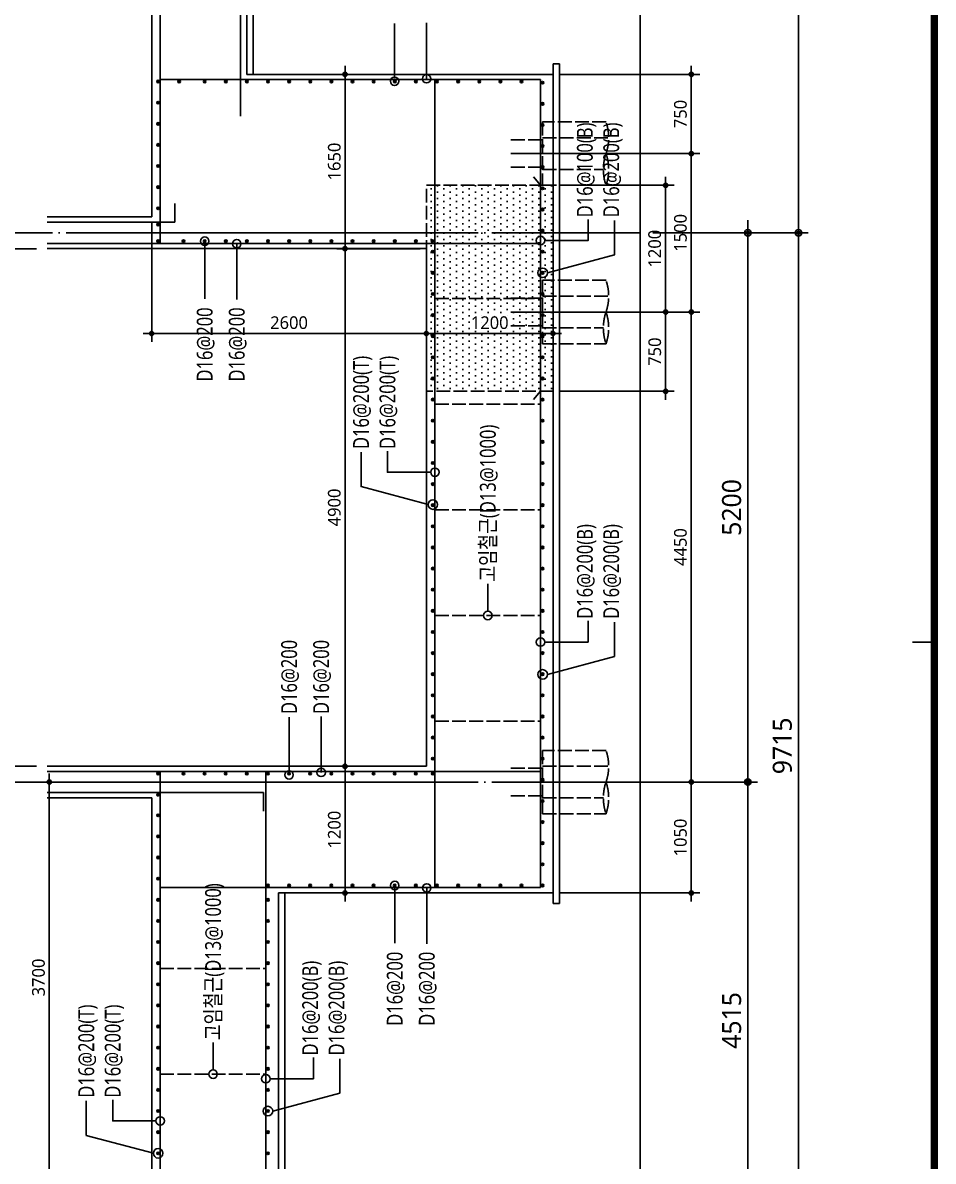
# Model space of a CAD drawing. Header units: millimetres. Extents: x 262481 to 2519995, y -394348 to 364571.
# Drawn here: x 524539 to 533159, y -67477 to -56698 of the extents above; entities that cross this region are included whole.
import ezdxf
from ezdxf.enums import TextEntityAlignment as Align
from ezdxf.xclip import XClip

# ---------------------------------------------------------------- set-up
doc = ezdxf.new("R2010")
doc.units = ezdxf.units.MM
doc.header["$LTSCALE"] = 65
doc.header["$XCLIPFRAME"] = 0
for name, pattern in [('CEN', [62, 60, -1, 0, -1]), ('HID', [2.5, 2, -0.5]), ('XS-기초$0$CEN', [62, 60, -1, 0, -1])]:
    doc.linetypes.add(name, pattern=pattern)
doc.layers.get('Defpoints').update_dxf_attribs({"color": 145})
for name, color, linetype in [('BAR', 2, 'Continuous'), ('BAR1', 3, 'Continuous'), ('BARR', 1, 'Continuous'), ('CEN', 1, 'CEN'), ('DIM', 7, 'Continuous'), ('DOT', 3, 'Continuous'), ('FORM_고양장항A-1BL-S-성능$0$FORM', 7, 'Continuous'), ('LEADER', 7, 'Continuous'), ('PI', 4, 'HID'), ('T', 1, 'Continuous'), ('W1', 11, 'Continuous'), ('XS-기초$0$252', 252, 'Continuous'), ('XS-기초$0$CEN', 1, 'XS-기초$0$CEN'), ('XS-기초$0$WALL', 11, 'Continuous'), ('고임철근', 4, 'HID'), ('버림', 8, 'Continuous'), ('보강구간', 6, 'HID')]:
    doc.layers.add(name, color=color, linetype=linetype)
doc.layers.add('DEFPOINT', color=144, linetype='Continuous', plot=False)
doc.layers.add('FORM_고양장항A-1BL-S-성능$0$DEFPOINT', color=144, linetype='Continuous', plot=False)
doc.layers.add('TEXT', color=3, linetype='Continuous', lineweight=9)
doc.styles.add('맑은고딕', font='malgun.ttf')
doc.dimstyles.new('DIM_40', dxfattribs={"dimscale": 40, "dimtxt": 3, "dimasz": 1, "dimexe": 2, "dimexo": 1.5, "dimgap": 1, "dimtad": 1, "dimdec": 0, "dimzin": 0, "dimdsep": 46, "dimtxsty": '맑은고딕', "dimblk1": 'DIMDOT', "dimblk2": 'DIMDOT', "dimsah": 1, "dimcen": 0.09, "dimdle": 2, "dimclrd": 7, "dimclre": 7, "dimclrt": 6, "dimadec": 0, "dimazin": 0, "dimtfac": 1, "dimtdec": 0, "dimtix": 1, "dimtmove": 2, "dimatfit": 3, "dimldrblk": 'DIMDOT', "dimfxl": 0, "dimtolj": 1, "dimtzin": 0, "dimarcsym": 0})
doc.dimstyles.new('DIM_60', dxfattribs={"dimscale": 60, "dimtxt": 3, "dimasz": 1, "dimexe": 1.5, "dimexo": 2, "dimgap": 1, "dimtad": 1, "dimdec": 0, "dimzin": 0, "dimdsep": 46, "dimtxsty": '맑은고딕', "dimblk1": 'DIMDOT', "dimblk2": 'DIMDOT', "dimsah": 1, "dimcen": 0.09, "dimdle": 2, "dimclrd": 7, "dimclre": 7, "dimclrt": 3, "dimadec": 0, "dimazin": 0, "dimtfac": 1, "dimtdec": 0, "dimtix": 1, "dimtmove": 2, "dimatfit": 3, "dimldrblk": 'DIMDOT', "dimfxl": 0, "dimtolj": 1, "dimtzin": 0, "dimarcsym": 0})

# ---------------------------------------------------------------- blocks, each defined once
blk = doc.blocks.new('XS-기초$0$A$C762E058C')
at = {"layer": 'XS-기초$0$252'}
h = blk.add_hatch(color=256, dxfattribs=at)
h.dxf.hatch_style = 1
h.paths.add_polyline_path([(93400, -71500), (92600, -71500), (92600, -72000), (93400, -72000)])
h.paths.add_polyline_path([(85300, -71500), (84500, -71500), (84500, -72000), (85300, -72000)])
h.paths.add_polyline_path([(93400, -63400), (92600, -63400), (92600, -63900), (93400, -63900)])
h.paths.add_polyline_path([(85300, -63400), (84500, -63400), (84500, -63900), (85300, -63900)])
h.paths.add_polyline_path([(93400, -55300), (92600, -55300), (92600, -55800), (93400, -55800)])
h.paths.add_polyline_path([(85300, -55300), (84500, -55300), (84500, -55800), (85300, -55800)])
h.paths.add_polyline_path([(93400, -47200), (92600, -47200), (92600, -47700), (93400, -47700)])
h.paths.add_polyline_path([(85300, -47200), (84500, -47200), (84500, -47700), (85300, -47700)])
h.paths.add_polyline_path([(93400, -39100), (92600, -39100), (92600, -39600), (93400, -39600)])
h.paths.add_polyline_path([(85300, -39100), (84500, -39100), (84500, -39600), (85300, -39600)])
h.paths.add_polyline_path([(73650, -71500), (72850, -71500), (72850, -72000), (73650, -72000)])
h.paths.add_polyline_path([(77850, -71500), (77050, -71500), (77050, -72000), (77850, -72000)])
h.paths.add_polyline_path([(68450, -71500), (67650, -71500), (67650, -72000), (68450, -72000)])
h.paths.add_polyline_path([(73650, -63400), (72850, -63400), (72850, -63900), (73650, -63900)])
h.paths.add_polyline_path([(77850, -63400), (77050, -63400), (77050, -63900), (77850, -63900)])
h.paths.add_polyline_path([(68450, -63400), (67650, -63400), (67650, -63900), (68450, -63900)])
h.paths.add_polyline_path([(73650, -55300), (72850, -55300), (72850, -55800), (73650, -55800)])
h.paths.add_polyline_path([(77850, -55300), (77050, -55300), (77050, -55800), (77850, -55800)])
h.paths.add_polyline_path([(68450, -55300), (67650, -55300), (67650, -55800), (68450, -55800)])
h.paths.add_polyline_path([(73650, -47200), (72850, -47200), (72850, -47700), (73650, -47700)])
h.paths.add_polyline_path([(77850, -47200), (77050, -47200), (77050, -47700), (77850, -47700)])
h.paths.add_polyline_path([(68450, -47200), (67650, -47200), (67650, -47700), (68450, -47700)])
h.paths.add_polyline_path([(73650, -39100), (72850, -39100), (72850, -39600), (73650, -39600)])
h.paths.add_polyline_path([(77850, -39100), (77050, -39100), (77050, -39600), (77850, -39600)])
h.paths.add_polyline_path([(68450, -39100), (67650, -39100), (67650, -39600), (68450, -39600)])
h.paths.add_polyline_path([(73650, -22900), (72850, -22900), (72850, -23400), (73650, -23400)])
h.paths.add_polyline_path([(73650, -31000), (72850, -31000), (72850, -31500), (73650, -31500)])
h.paths.add_polyline_path([(101500, -63400), (100700, -63400), (100700, -63900), (101500, -63900)])
h.paths.add_polyline_path([(101500, -41540), (100700, -41540), (100700, -42040), (101500, -42040)])
h.paths.add_polyline_path([(101500, -35500), (100700, -35500), (100700, -36000), (101500, -36000)])
h.paths.add_polyline_path([(101500, -29350), (100700, -29350), (100700, -29850), (101500, -29850)])
h.paths.add_polyline_path([(101500, -22900), (100700, -22900), (100700, -23400), (101500, -23400)])
h.paths.add_polyline_path([(68450, -22900), (67650, -22900), (67650, -23400), (68450, -23400)])
h.paths.add_polyline_path([(77850, -22900), (77050, -22900), (77050, -23400), (77850, -23400)])
h.paths.add_polyline_path([(85300, -22900), (84500, -22900), (84500, -23400), (85300, -23400)])
h.paths.add_polyline_path([(93400, -31000), (92600, -31000), (92600, -31500), (93400, -31500)])
h.paths.add_polyline_path([(77850, -31000), (77050, -31000), (77050, -31500), (77850, -31500)])
h.paths.add_polyline_path([(85300, -31000), (84500, -31000), (84500, -31500), (85300, -31500)])
h.paths.add_polyline_path([(93400, -22900), (92600, -22900), (92600, -23400), (93400, -23400)])
h.paths.add_polyline_path([(68450, -31000), (67650, -31000), (67650, -31500), (68450, -31500)])
h.paths.add_polyline_path([(101500, -47580), (100700, -47580), (100700, -48080), (101500, -48080)])
h.paths.add_polyline_path([(101500, -55300), (100700, -55300), (100700, -55800), (101500, -55800)])
h.paths.add_polyline_path([(101700, -72000), (101700, -71200), (101200, -71200), (101200, -72000)])
h.paths.add_polyline_path([(125700, -72000), (125700, -71200), (125200, -71200), (125200, -72000)])
h.paths.add_polyline_path([(117700, -72000), (117700, -71200), (117200, -71200), (117200, -72000)])
h.paths.add_polyline_path([(109700, -72000), (109700, -71200), (109200, -71200), (109200, -72000)])
h.paths.add_polyline_path([(136755, -71500), (135955, -71500), (135955, -72000), (136755, -72000)])
h.paths.add_polyline_path([(144555, -71500), (143755, -71500), (143755, -72000), (144555, -72000)])
h.paths.add_polyline_path([(133700, -72000), (133700, -71200), (133200, -71200), (133200, -72000)])
h = blk.add_hatch(color=256, dxfattribs=at)
h.dxf.hatch_style = 1
h.paths.add_polyline_path([(124805, -55785), (124805, -55985), (123925, -55985), (123925, -56285), (125305, -56285), (125305, -57445), (126255, -57445), (126255, -63825), (124900, -63825), (124900, -64125), (125200, -64125), (125200, -64625), (125700, -64625), (125700, -64125), (126255, -64125), (126255, -65410), (126505, -65410), (126505, -64125), (127860, -64125), (127860, -63825), (126505, -63825), (126505, -57445), (127455, -57445), (127455, -56285), (128835, -56285), (128835, -55985), (127155, -55985), (127155, -57145), (126380, -57145), (125605, -57145), (125605, -55985), (125605, -55785)])
h.paths.add_polyline_path([(106100, -55300), (105300, -55300), (105300, -55800), (106100, -55800)])
h.paths.add_polyline_path([(105600, -63900), (105800, -63900), (105800, -65410), (106100, -65410), (106100, -64125), (107400, -64125), (107400, -63825), (106100, -63825), (106100, -60730), (109280, -60730), (109280, -60480), (106100, -60480), (106100, -56285), (106915, -56285), (106915, -55985), (105800, -55985), (105800, -63100), (105600, -63100)])
h.paths.add_polyline_path([(133680, -63250), (133480, -63250), (133480, -55950), (133680, -55950), (133680, -55150), (133480, -55150), (133480, -54495), (133180, -54495), (133180, -55985), (132365, -55985), (132365, -56285), (133180, -56285), (133180, -60480), (130000, -60480), (130000, -60730), (133180, -60730), (133180, -63825), (131880, -63825), (131880, -64125), (133180, -64125), (133180, -65410), (133480, -65410), (133480, -64050), (133680, -64050)])
h.paths.add_polyline_path([(117700, -64625), (117700, -63825), (117200, -63825), (117200, -64625)], flags=17)
h.paths.add_polyline_path([(109700, -63825), (109200, -63825), (108910, -63825), (108910, -64125), (109200, -64125), (109200, -64625), (109700, -64625)])
h.paths.add_polyline_path([(124075, -54635), (124375, -54635), (124375, -46185), (117850, -46185), (117850, -45985), (117050, -45985), (117050, -46185), (116075, -46185), (116075, -46485), (116525, -46485), (116525, -49385), (116825, -49385), (116825, -46485), (121375, -46485), (121375, -49085), (117935, -49085), (117935, -49385), (121850, -49385), (121850, -49085), (121675, -49085), (121675, -46485), (124075, -46485), (124075, -49085), (123420, -49085), (123420, -49385), (124075, -49385), (124075, -51585), (123475, -51585), (123475, -51885), (124075, -51885), (124075, -54185), (119175, -54185), (119175, -51885), (119875, -51885), (119875, -51585), (118875, -51585), (118875, -54185), (116525, -54185), (116525, -54485), (124075, -54485)])
h.paths.add_polyline_path([(120965, -51885), (122285, -51885), (122285, -51585), (120965, -51585)], flags=17)
h.paths.add_polyline_path([(114725, -53185), (113725, -53185), (113725, -53885), (110505, -53885), (110505, -53185), (109505, -53185), (109505, -53885), (108085, -53885), (108085, -53185), (107085, -53185), (107085, -53885), (105800, -53885), (105800, -54185), (114725, -54185)])
h.paths.add_polyline_path([(113025, -65410), (112775, -65410), (112775, -64125), (111420, -64125), (111420, -63825), (112775, -63825), (112775, -57445), (111825, -57445), (111825, -56285), (110445, -56285), (110445, -55985), (112125, -55985), (112125, -57145), (112900, -57145), (113675, -57145), (113675, -55985), (115355, -55985), (115355, -56285), (113975, -56285), (113975, -57445), (113025, -57445), (113025, -63825), (114380, -63825), (114380, -64125), (113025, -64125)])
h.paths.add_polyline_path([(119765, -65410), (119515, -65410), (119515, -64125), (118400, -64125), (118400, -63825), (119515, -63825), (119515, -60730), (116520, -60730), (116520, -60480), (119515, -60480), (119515, -56285), (118885, -56285), (118885, -55985), (119640, -55985), (120395, -55985), (120395, -56285), (119765, -56285), (119765, -60480), (122760, -60480), (122760, -60730), (119765, -60730), (119765, -63825), (120880, -63825), (120880, -64125), (119765, -64125)])
h.paths.add_polyline_path([(122390, -64125), (122390, -63825), (122790, -63825), (122790, -64125)])
h.paths.add_polyline_path([(122510, -63125), (122760, -63125), (122760, -61590), (122510, -61590)], flags=17)
h.paths.add_polyline_path([(122510, -56985), (122760, -56985), (122760, -57815), (122510, -57815)], flags=17)
h.paths.add_polyline_path([(121905, -56285), (122705, -56285), (122705, -55985), (121905, -55985)])
h.paths.add_polyline_path([(130370, -64125), (130370, -63825), (129970, -63825), (129970, -64125)])
h.paths.add_polyline_path([(130250, -63125), (130000, -63125), (130000, -61590), (130250, -61590)])
h.paths.add_polyline_path([(130250, -56985), (130000, -56985), (130000, -57815), (130250, -57815)])
h.paths.add_polyline_path([(130855, -56285), (130055, -56285), (130055, -55985), (130855, -55985)], flags=17)
h.paths.add_polyline_path([(116890, -64125), (116890, -63825), (116490, -63825), (116490, -64125)])
h.paths.add_polyline_path([(116770, -63125), (116520, -63125), (116520, -61590), (116770, -61590)])
h.paths.add_polyline_path([(116770, -56985), (116520, -56985), (116520, -57815), (116770, -57815)])
h.paths.add_polyline_path([(117375, -56285), (116575, -56285), (116575, -55985), (117375, -55985)])
h.paths.add_polyline_path([(109030, -63125), (109280, -63125), (109280, -61590), (109030, -61590)], flags=17)
h.paths.add_polyline_path([(109030, -56985), (109280, -56985), (109280, -57815), (109030, -57815)], flags=17)
h.paths.add_polyline_path([(108425, -56285), (109225, -56285), (109225, -55985), (108425, -55985)])
h.paths.add_polyline_path([(125850, -47200), (125050, -47200), (125050, -47700), (125850, -47700)])
h.paths.add_polyline_path([(114725, -50300), (113725, -50300), (113725, -51300), (114725, -51300)])
h.paths.add_polyline_path([(110505, -50300), (109505, -50300), (109505, -51300), (110505, -51300)])
h.paths.add_polyline_path([(108085, -50300), (107085, -50300), (107085, -51300), (108085, -51300)])
h.paths.add_polyline_path([(110505, -45410), (109505, -45410), (109505, -44410), (110505, -44410)])
h.paths.add_polyline_path([(108085, -45410), (107085, -45410), (107085, -44410), (108085, -44410)])
h.paths.add_polyline_path([(110505, -48330), (109505, -48330), (109505, -47330), (110505, -47330), (110505, -47705), (113005, -47705), (113005, -46805), (114425, -46805), (114425, -45775), (114725, -45775), (114725, -47105), (113305, -47105), (113305, -47830), (113305, -48555), (114725, -48555), (114725, -49850), (114425, -49850), (114425, -48855), (113005, -48855), (113005, -47955), (110505, -47955)])
h.paths.add_polyline_path([(108085, -48330), (107085, -48330), (107085, -47955), (105800, -47955), (105800, -47705), (107085, -47705), (107085, -47330), (108085, -47330)])
h.paths.add_polyline_path([(113725, -44360), (113725, -44610), (113095, -44610), (113095, -44360)])
h.paths.add_polyline_path([(114425, -43755), (114425, -44555), (114725, -44555), (114725, -43755)])
h.paths.add_polyline_path([(133850, -47200), (133050, -47200), (133050, -47700), (133850, -47700)])
h.paths.add_polyline_path([(125850, -39100), (125050, -39100), (125050, -39600), (125850, -39600)])
h.paths.add_polyline_path([(117850, -39100), (117050, -39100), (117050, -39600), (117850, -39600)], flags=17)
h.paths.add_polyline_path([(117485, -34200), (117485, -34500), (118975, -34500), (118975, -36300), (116075, -36300), (116075, -36600), (119275, -36600), (119275, -29350), (105800, -29350), (105800, -29650), (107085, -29650), (107085, -30350), (108085, -30350), (108085, -29650), (109505, -29650), (109505, -30350), (110505, -30350), (110505, -29650), (114425, -29650), (114425, -30465), (114725, -30465), (114725, -29650), (116075, -29650), (116075, -35190), (116375, -35190), (116375, -29650), (118975, -29650), (118975, -34200)])
h.paths.add_polyline_path([(110505, -41290), (109505, -41290), (109505, -42290), (110505, -42290), (110505, -41915), (114425, -41915), (114425, -42545), (114725, -42545), (114725, -41790), (114725, -41035), (114425, -41035), (114425, -41665), (110505, -41665)])
h.paths.add_polyline_path([(108085, -41290), (107085, -41290), (107085, -41665), (105800, -41665), (105800, -41915), (107085, -41915), (107085, -42290), (108085, -42290)])
h.paths.add_polyline_path([(110505, -38170), (109505, -38170), (109505, -39170), (110505, -39170)])
h.paths.add_polyline_path([(108085, -38170), (107085, -38170), (107085, -39170), (108085, -39170)])
h.paths.add_polyline_path([(110505, -36250), (109505, -36250), (109505, -35250), (110505, -35250), (110505, -35625), (113005, -35625), (113005, -34725), (114425, -34725), (114425, -33695), (114725, -33695), (114725, -35025), (113305, -35025), (113305, -35750), (113305, -36475), (114725, -36475), (114725, -37805), (114425, -37805), (114425, -36775), (113005, -36775), (113005, -35875), (110505, -35875)])
h.paths.add_polyline_path([(108085, -36250), (107085, -36250), (107085, -35875), (105800, -35875), (105800, -35625), (107085, -35625), (107085, -35250), (108085, -35250)])
h.paths.add_polyline_path([(110505, -33330), (109505, -33330), (109505, -32330), (110505, -32330)], flags=17)
h.paths.add_polyline_path([(108085, -33330), (107085, -33330), (107085, -32330), (108085, -32330)], flags=17)
h.paths.add_polyline_path([(113725, -39220), (113725, -38970), (113095, -38970), (113095, -39220)])
h.paths.add_polyline_path([(114425, -39825), (114425, -39025), (114725, -39025), (114725, -39825)])
h.paths.add_polyline_path([(113725, -32280), (113725, -32530), (113095, -32530), (113095, -32280)], flags=17)
h.paths.add_polyline_path([(114425, -31675), (114425, -32475), (114725, -32475), (114725, -31675)], flags=17)
edge = h.paths.add_edge_path()
edge.add_line((121375, -49385), (121850, -49385))
edge.add_line((116075, -34200), (116075, -34500))
blk = doc.blocks.new('XS-기초')
at = {"layer": 'XS-기초$0$CEN'}
blk.add_line((237950, 142315), (237950, 132890), dxfattribs=at)
blk.add_line((237950, 142315), (237950, 132890), dxfattribs=at)
at = {"layer": 'XS-기초$0$WALL'}
for p, q in [((237825, 137820), (237825, 142015)), ((238075, 137820), (238075, 142015))]:
    blk.add_line(p, q, dxfattribs=at)
at = {"layer": 'XS-기초$0$252'}
blk.add_blockref('XS-기초$0$A$C762E058C', (118310, 198300), dxfattribs=at)
blk = doc.blocks.new('DIMDOT')
at = {"layer": 'DIM', "linetype": 'Continuous'}
blk.add_line((-2, 0), (2, 0), dxfattribs=at)
for radius in [0.5, 0.25]:
    blk.add_circle((0, 0), radius, dxfattribs=at)
blk = doc.blocks.new('*D587')
at = {"layer": 'Defpoints', "color": 0, "linetype": 'Continuous', "transparency": 16777216}
for p in [(530384, -58687), (531884, -58687), (530384, -68402)]:
    blk.add_point(p, dxfattribs=at)
at = {"layer": 'DIM', "color": 7, "linetype": 'Continuous', "lineweight": -2, "transparency": 16777216}
for p, q in [((530504, -58687), (531974, -58687)), ((531884, -68342), (531884, -58747)), ((530504, -68402), (531974, -68402))]:
    blk.add_line(p, q, dxfattribs=at)
at = {"layer": 'DIM', "color": 7, "linetype": 'Continuous', "lineweight": -2, "transparency": 16777216, "xscale": 60, "yscale": 60, "zscale": 60}
for p, rotation in [((531884, -58687), 90), ((531884, -68402), 270)]:
    blk.add_blockref('DIMDOT', p, dxfattribs=dict(at, rotation=rotation))
at = {"layer": 'DIM', "color": 3, "linetype": 'Continuous', "transparency": 16777216, "insert": (531731, -63544), "char_height": 180, "attachment_point": 5, "rotation": 90, "style": '맑은고딕'}
blk.add_mtext('\\A1;9715', dxfattribs=at)
blk = doc.blocks.new('*D588')
at = {"layer": 'Defpoints', "color": 0, "linetype": 'Continuous', "transparency": 16777216}
for p in [(530384, -58687), (530384, -63887), (531404, -63887)]:
    blk.add_point(p, dxfattribs=at)
at = {"layer": 'DIM', "color": 7, "linetype": 'Continuous', "lineweight": -2, "transparency": 16777216}
for p, q in [((530504, -58687), (531494, -58687)), ((531404, -58747), (531404, -63827)), ((530504, -63887), (531494, -63887))]:
    blk.add_line(p, q, dxfattribs=at)
at = {"layer": 'DIM', "color": 7, "linetype": 'Continuous', "lineweight": -2, "transparency": 16777216, "xscale": 60, "yscale": 60, "zscale": 60}
for p, rotation in [((531404, -58687), 90), ((531404, -63887), 270)]:
    blk.add_blockref('DIMDOT', p, dxfattribs=dict(at, rotation=rotation))
at = {"layer": 'DIM', "color": 3, "linetype": 'Continuous', "transparency": 16777216, "insert": (531251, -61287), "char_height": 180, "attachment_point": 5, "rotation": 90, "style": '맑은고딕'}
blk.add_mtext('\\A1;5200', dxfattribs=at)
blk = doc.blocks.new('*D598')
at = {"layer": 'Defpoints', "color": 0, "linetype": 'Continuous', "transparency": 16777216}
for p in [(530384, -63887), (530384, -68402), (531404, -68402)]:
    blk.add_point(p, dxfattribs=at)
at = {"layer": 'DIM', "color": 7, "linetype": 'Continuous', "lineweight": -2, "transparency": 16777216}
for p, q in [((530504, -63887), (531494, -63887)), ((531404, -63947), (531404, -68342)), ((530504, -68402), (531494, -68402))]:
    blk.add_line(p, q, dxfattribs=at)
at = {"layer": 'DIM', "color": 7, "linetype": 'Continuous', "lineweight": -2, "transparency": 16777216, "xscale": 60, "yscale": 60, "zscale": 60}
for p, rotation in [((531404, -63887), 90), ((531404, -68402), 270)]:
    blk.add_blockref('DIMDOT', p, dxfattribs=dict(at, rotation=rotation))
at = {"layer": 'DIM', "color": 3, "linetype": 'Continuous', "transparency": 16777216, "insert": (531251, -66144), "char_height": 180, "attachment_point": 5, "rotation": 90, "style": '맑은고딕'}
blk.add_mtext('\\A1;4515', dxfattribs=at)
blk = doc.blocks.new('p')
at = {"layer": 'PI'}
for p, q in [((-130, 300), (-130, 0)), ((130, 300), (130, 0)), ((300, 0), (-300, 0)), ((-300, 0), (-300, -600)), ((-150, 0), (-150, -575)), ((150, 0), (150, -625)), ((300, -600), (300, 0))]:
    blk.add_line(p, q, dxfattribs=at)
at = {"layer": 'PI', "color": 6, "linetype": 'Continuous'}
blk.add_line((0, 300, 0), (0, -800, 0), dxfattribs=at)
at = {"layer": 'PI'}
for centre, start, end in [((-150, -1037), 71.0754, 108.9246), ((-150, -163), 251.0754, 288.9246), ((150, -163), 251.0754, 288.9246)]:
    blk.add_arc(centre, 462, start, end, dxfattribs=at)
blk = doc.blocks.new('*D970')
at = {"layer": 'Defpoints', "color": 0, "linetype": 'Continuous', "transparency": 16777216}
for p in [(529620, -59437, 0), (529620, -63887, 0), (530868, -63887)]:
    blk.add_point(p, dxfattribs=at)
at = {"layer": 'DIM', "color": 7, "linetype": 'Continuous', "lineweight": -2, "transparency": 16777216}
for p, q in [((529680, -59437), (530948, -59437)), ((530868, -59477), (530868, -63847)), ((529680, -63887), (530948, -63887))]:
    blk.add_line(p, q, dxfattribs=at)
at = {"layer": 'DIM', "color": 7, "linetype": 'Continuous', "lineweight": -2, "transparency": 16777216, "xscale": 40, "yscale": 40, "zscale": 40}
for p, rotation in [((530868, -59437), 90), ((530868, -63887), 270)]:
    blk.add_blockref('DIMDOT', p, dxfattribs=dict(at, rotation=rotation))
at = {"layer": 'DIM', "color": 6, "linetype": 'Continuous', "transparency": 16777216, "insert": (530766, -61662), "char_height": 120, "attachment_point": 5, "rotation": 90, "style": '맑은고딕'}
blk.add_mtext('\\A1;4450', dxfattribs=at)
blk = doc.blocks.new('*D971')
at = {"layer": 'Defpoints', "color": 0, "linetype": 'Continuous', "transparency": 16777216}
for p in [(529560, -57187), (530868, -57187), (529560, -57937)]:
    blk.add_point(p, dxfattribs=at)
at = {"layer": 'DIM', "color": 7, "linetype": 'Continuous', "lineweight": -2, "transparency": 16777216}
for p, q in [((529620, -57187), (530948, -57187)), ((530868, -57897), (530868, -57227)), ((529620, -57937), (530948, -57937))]:
    blk.add_line(p, q, dxfattribs=at)
at = {"layer": 'DIM', "color": 7, "linetype": 'Continuous', "lineweight": -2, "transparency": 16777216, "xscale": 40, "yscale": 40, "zscale": 40}
for p, rotation in [((530868, -57187), 90), ((530868, -57937), 270)]:
    blk.add_blockref('DIMDOT', p, dxfattribs=dict(at, rotation=rotation))
at = {"layer": 'DIM', "color": 6, "linetype": 'Continuous', "transparency": 16777216, "insert": (530766, -57562), "char_height": 120, "attachment_point": 5, "rotation": 90, "style": '맑은고딕'}
blk.add_mtext('\\A1;750', dxfattribs=at)
blk = doc.blocks.new('*D972')
at = {"layer": 'Defpoints', "color": 0, "linetype": 'Continuous', "transparency": 16777216}
for p in [(529560, -63887), (529560, -64937), (530868, -64937)]:
    blk.add_point(p, dxfattribs=at)
at = {"layer": 'DIM', "color": 7, "linetype": 'Continuous', "lineweight": -2, "transparency": 16777216}
for p, q in [((529620, -63887), (530948, -63887)), ((530868, -63927), (530868, -64897)), ((529620, -64937), (530948, -64937))]:
    blk.add_line(p, q, dxfattribs=at)
at = {"layer": 'DIM', "color": 7, "linetype": 'Continuous', "lineweight": -2, "transparency": 16777216, "xscale": 40, "yscale": 40, "zscale": 40}
for p, rotation in [((530868, -63887), 90), ((530868, -64937), 270)]:
    blk.add_blockref('DIMDOT', p, dxfattribs=dict(at, rotation=rotation))
at = {"layer": 'DIM', "color": 6, "linetype": 'Continuous', "transparency": 16777216, "insert": (530766, -64412), "char_height": 120, "attachment_point": 5, "rotation": 90, "style": '맑은고딕'}
blk.add_mtext('\\A1;1050', dxfattribs=at)
blk = doc.blocks.new('*D973')
at = {"layer": 'Defpoints', "color": 0, "linetype": 'Continuous', "transparency": 16777216}
for p in [(530261, -57937), (530261, -59437), (530868, -59437)]:
    blk.add_point(p, dxfattribs=at)
at = {"layer": 'DIM', "color": 7, "linetype": 'Continuous', "lineweight": -2, "transparency": 16777216}
for p, q in [((530321, -57937), (530948, -57937)), ((530868, -57977), (530868, -59397)), ((530321, -59437), (530948, -59437))]:
    blk.add_line(p, q, dxfattribs=at)
at = {"layer": 'DIM', "color": 7, "linetype": 'Continuous', "lineweight": -2, "transparency": 16777216, "xscale": 40, "yscale": 40, "zscale": 40}
for p, rotation in [((530868, -57937), 90), ((530868, -59437), 270)]:
    blk.add_blockref('DIMDOT', p, dxfattribs=dict(at, rotation=rotation))
at = {"layer": 'DIM', "color": 6, "linetype": 'Continuous', "transparency": 16777216, "insert": (530766, -58687), "char_height": 120, "attachment_point": 5, "rotation": 90, "style": '맑은고딕'}
blk.add_mtext('\\A1;1500', dxfattribs=at)
blk = doc.blocks.new('BAR')
at = {"layer": 'BARR'}
h = blk.add_hatch(color=256, dxfattribs=at)
edge = h.paths.add_edge_path()
edge.add_arc((0, 0), 15, 0, 360)
blk.add_circle((0, 0), 15, dxfattribs=at)
blk = doc.blocks.new('*D974')
at = {"layer": 'Defpoints', "color": 0, "linetype": 'Continuous', "transparency": 16777216}
for p in [(528360, -63737), (527591, -64937), (528360, -64937)]:
    blk.add_point(p, dxfattribs=at)
at = {"layer": 'DIM', "color": 7, "linetype": 'Continuous', "lineweight": -2, "transparency": 16777216}
for p, q in [((528300, -63737), (527511, -63737)), ((527591, -63777), (527591, -64897)), ((528300, -64937), (527511, -64937))]:
    blk.add_line(p, q, dxfattribs=at)
at = {"layer": 'DIM', "color": 7, "linetype": 'Continuous', "lineweight": -2, "transparency": 16777216, "xscale": 40, "yscale": 40, "zscale": 40}
for p, rotation in [((527591, -63737), 90), ((527591, -64937), 270)]:
    blk.add_blockref('DIMDOT', p, dxfattribs=dict(at, rotation=rotation))
at = {"layer": 'DIM', "color": 6, "linetype": 'Continuous', "transparency": 16777216, "insert": (527489, -64337), "char_height": 120, "attachment_point": 5, "rotation": 90, "style": '맑은고딕'}
blk.add_mtext('\\A1;1200', dxfattribs=at)
blk = doc.blocks.new('*D975')
at = {"layer": 'Defpoints', "color": 0, "linetype": 'Continuous', "transparency": 16777216}
for p in [(528360, -58837), (527591, -63737), (528360, -63737)]:
    blk.add_point(p, dxfattribs=at)
at = {"layer": 'DIM', "color": 7, "linetype": 'Continuous', "lineweight": -2, "transparency": 16777216}
for p, q in [((528300, -58837), (527511, -58837)), ((527591, -58877), (527591, -63697)), ((528300, -63737), (527511, -63737))]:
    blk.add_line(p, q, dxfattribs=at)
at = {"layer": 'DIM', "color": 7, "linetype": 'Continuous', "lineweight": -2, "transparency": 16777216, "xscale": 40, "yscale": 40, "zscale": 40}
for p, rotation in [((527591, -58837), 90), ((527591, -63737), 270)]:
    blk.add_blockref('DIMDOT', p, dxfattribs=dict(at, rotation=rotation))
at = {"layer": 'DIM', "color": 6, "linetype": 'Continuous', "transparency": 16777216, "insert": (527489, -61287), "char_height": 120, "attachment_point": 5, "rotation": 90, "style": '맑은고딕'}
blk.add_mtext('\\A1;4900', dxfattribs=at)
blk = doc.blocks.new('*D976')
at = {"layer": 'Defpoints', "color": 0, "linetype": 'Continuous', "transparency": 16777216}
for p in [(528360, -57187), (527591, -58837), (528360, -58837)]:
    blk.add_point(p, dxfattribs=at)
at = {"layer": 'DIM', "color": 7, "linetype": 'Continuous', "lineweight": -2, "transparency": 16777216}
for p, q in [((528300, -57187), (527511, -57187)), ((527591, -57227), (527591, -58797)), ((528300, -58837), (527511, -58837))]:
    blk.add_line(p, q, dxfattribs=at)
at = {"layer": 'DIM', "color": 7, "linetype": 'Continuous', "lineweight": -2, "transparency": 16777216, "xscale": 40, "yscale": 40, "zscale": 40}
for p, rotation in [((527591, -57187), 90), ((527591, -58837), 270)]:
    blk.add_blockref('DIMDOT', p, dxfattribs=dict(at, rotation=rotation))
at = {"layer": 'DIM', "color": 6, "linetype": 'Continuous', "transparency": 16777216, "insert": (527489, -58012), "char_height": 120, "attachment_point": 5, "rotation": 90, "style": '맑은고딕'}
blk.add_mtext('\\A1;1650', dxfattribs=at)
blk = doc.blocks.new('*D977')
at = {"layer": 'Defpoints', "color": 0, "linetype": 'Continuous', "transparency": 16777216}
for p in [(524729, -63737), (524366, -63887), (524729, -63887)]:
    blk.add_point(p, dxfattribs=at)
at = {"layer": 'DIM', "color": 7, "linetype": 'Continuous', "lineweight": -2, "transparency": 16777216}
for p, q in [((524366, -63697), (524366, -63657)), ((524669, -63737), (524286, -63737)), ((524366, -63737), (524366, -63887)), ((524669, -63887), (524286, -63887)), ((524366, -63927), (524366, -63967))]:
    blk.add_line(p, q, dxfattribs=at)
at = {"layer": 'DIM', "color": 7, "linetype": 'Continuous', "lineweight": -2, "transparency": 16777216, "xscale": 40, "yscale": 40, "zscale": 40}
for p, rotation in [((524366, -63737), 270), ((524366, -63887), 90)]:
    blk.add_blockref('DIMDOT', p, dxfattribs=dict(at, rotation=rotation))
at = {"layer": 'DIM', "color": 6, "linetype": 'Continuous', "transparency": 16777216, "insert": (524264, -63812), "char_height": 120, "attachment_point": 5, "rotation": 90, "style": '맑은고딕'}
blk.add_mtext('\\A1;150', dxfattribs=at)
blk = doc.blocks.new('*D978')
at = {"layer": 'Defpoints', "color": 0, "linetype": 'Continuous', "transparency": 16777216}
for p in [(524366, -58837), (524729, -58837), (524729, -63737)]:
    blk.add_point(p, dxfattribs=at)
at = {"layer": 'DIM', "color": 7, "linetype": 'Continuous', "lineweight": -2, "transparency": 16777216}
for p, q in [((524669, -58837), (524286, -58837)), ((524366, -63697), (524366, -58877)), ((524669, -63737), (524286, -63737))]:
    blk.add_line(p, q, dxfattribs=at)
at = {"layer": 'DIM', "color": 7, "linetype": 'Continuous', "lineweight": -2, "transparency": 16777216, "xscale": 40, "yscale": 40, "zscale": 40}
for p, rotation in [((524366, -58837), 90), ((524366, -63737), 270)]:
    blk.add_blockref('DIMDOT', p, dxfattribs=dict(at, rotation=rotation))
at = {"layer": 'DIM', "color": 6, "linetype": 'Continuous', "transparency": 16777216, "insert": (524264, -61287), "char_height": 120, "attachment_point": 5, "rotation": 90, "style": '맑은고딕'}
blk.add_mtext('\\A1;4900', dxfattribs=at)
blk = doc.blocks.new('*D979')
at = {"layer": 'Defpoints', "color": 0, "linetype": 'Continuous', "transparency": 16777216}
for p in [(524366, -58687), (524729, -58687), (524729, -58837)]:
    blk.add_point(p, dxfattribs=at)
at = {"layer": 'DIM', "color": 7, "linetype": 'Continuous', "lineweight": -2, "transparency": 16777216}
for p, q in [((524366, -58647), (524366, -58607)), ((524669, -58687), (524286, -58687)), ((524366, -58837), (524366, -58687)), ((524669, -58837), (524286, -58837)), ((524366, -58877), (524366, -58917))]:
    blk.add_line(p, q, dxfattribs=at)
at = {"layer": 'DIM', "color": 7, "linetype": 'Continuous', "lineweight": -2, "transparency": 16777216, "xscale": 40, "yscale": 40, "zscale": 40}
for p, rotation in [((524366, -58687), 270), ((524366, -58837), 90)]:
    blk.add_blockref('DIMDOT', p, dxfattribs=dict(at, rotation=rotation))
at = {"layer": 'DIM', "color": 6, "linetype": 'Continuous', "transparency": 16777216, "insert": (524264, -58762), "char_height": 120, "attachment_point": 5, "rotation": 90, "style": '맑은고딕'}
blk.add_mtext('\\A1;150', dxfattribs=at)
blk = doc.blocks.new('*D982')
at = {"layer": 'Defpoints', "color": 0, "linetype": 'Continuous', "transparency": 16777216}
for p in [(525760, -58537), (528360, -58837), (528360, -59640)]:
    blk.add_point(p, dxfattribs=at)
at = {"layer": 'DIM', "color": 7, "linetype": 'Continuous', "lineweight": -2, "transparency": 16777216}
for p, q in [((525760, -58597), (525760, -59720)), ((528360, -58897), (528360, -59720)), ((525800, -59640), (528320, -59640))]:
    blk.add_line(p, q, dxfattribs=at)
at = {"layer": 'DIM', "color": 7, "linetype": 'Continuous', "lineweight": -2, "transparency": 16777216, "xscale": 40, "yscale": 40, "zscale": 40, "rotation": 180}
blk.add_blockref('DIMDOT', (525760, -59640), dxfattribs=at)
at = {"layer": 'DIM', "color": 7, "linetype": 'Continuous', "lineweight": -2, "transparency": 16777216, "xscale": 40, "yscale": 40, "zscale": 40}
blk.add_blockref('DIMDOT', (528360, -59640), dxfattribs=at)
at = {"layer": 'DIM', "color": 6, "linetype": 'Continuous', "transparency": 16777216, "insert": (527060, -59538), "char_height": 120, "attachment_point": 5, "style": '맑은고딕'}
blk.add_mtext('\\A1;2600', dxfattribs=at)
blk = doc.blocks.new('*D983')
at = {"layer": 'Defpoints', "color": 0, "linetype": 'Continuous', "transparency": 16777216}
for p in [(528360, -59299), (529560, -59299), (529560, -59640)]:
    blk.add_point(p, dxfattribs=at)
at = {"layer": 'DIM', "color": 7, "linetype": 'Continuous', "lineweight": -2, "transparency": 16777216}
for p, q in [((528360, -59359), (528360, -59720)), ((529560, -59359), (529560, -59720)), ((528400, -59640), (529520, -59640))]:
    blk.add_line(p, q, dxfattribs=at)
at = {"layer": 'DIM', "color": 7, "linetype": 'Continuous', "lineweight": -2, "transparency": 16777216, "xscale": 40, "yscale": 40, "zscale": 40, "rotation": 180}
blk.add_blockref('DIMDOT', (528360, -59640), dxfattribs=at)
at = {"layer": 'DIM', "color": 7, "linetype": 'Continuous', "lineweight": -2, "transparency": 16777216, "xscale": 40, "yscale": 40, "zscale": 40}
blk.add_blockref('DIMDOT', (529560, -59640), dxfattribs=at)
at = {"layer": 'DIM', "color": 6, "linetype": 'Continuous', "transparency": 16777216, "insert": (528960, -59538), "char_height": 120, "attachment_point": 5, "style": '맑은고딕'}
blk.add_mtext('\\A1;1200', dxfattribs=at)
blk = doc.blocks.new('*D985')
at = {"layer": 'Defpoints', "color": 0, "linetype": 'Continuous', "transparency": 16777216}
for p in [(524789, -63887), (525266, -63887), (525266, -67587)]:
    blk.add_point(p, dxfattribs=at)
at = {"layer": 'DIM', "color": 7, "linetype": 'Continuous', "lineweight": -2, "transparency": 16777216}
for p, q in [((525206, -63887), (524709, -63887)), ((524789, -67547), (524789, -63927)), ((525206, -67587), (524709, -67587))]:
    blk.add_line(p, q, dxfattribs=at)
at = {"layer": 'DIM', "color": 7, "linetype": 'Continuous', "lineweight": -2, "transparency": 16777216, "xscale": 40, "yscale": 40, "zscale": 40}
for p, rotation in [((524789, -63887), 90), ((524789, -67587), 270)]:
    blk.add_blockref('DIMDOT', p, dxfattribs=dict(at, rotation=rotation))
at = {"layer": 'DIM', "color": 6, "linetype": 'Continuous', "transparency": 16777216, "insert": (524688, -65737), "char_height": 120, "attachment_point": 5, "rotation": 90, "style": '맑은고딕'}
blk.add_mtext('\\A1;3700', dxfattribs=at)
blk = doc.blocks.new('*D988')
at = {"layer": 'Defpoints', "color": 0, "linetype": 'Continuous', "transparency": 16777216}
for p in [(529560, -58237), (529560, -59437), (530625, -59437)]:
    blk.add_point(p, dxfattribs=at)
at = {"layer": 'DIM', "color": 7, "linetype": 'Continuous', "lineweight": -2, "transparency": 16777216}
for p, q in [((529620, -58237), (530705, -58237)), ((530625, -58277), (530625, -59397)), ((529620, -59437), (530705, -59437))]:
    blk.add_line(p, q, dxfattribs=at)
at = {"layer": 'DIM', "color": 7, "linetype": 'Continuous', "lineweight": -2, "transparency": 16777216, "xscale": 40, "yscale": 40, "zscale": 40}
for p, rotation in [((530625, -58237), 90), ((530625, -59437), 270)]:
    blk.add_blockref('DIMDOT', p, dxfattribs=dict(at, rotation=rotation))
at = {"layer": 'DIM', "color": 6, "linetype": 'Continuous', "transparency": 16777216, "insert": (530522, -58837), "char_height": 120, "attachment_point": 5, "rotation": 90, "style": '맑은고딕'}
blk.add_mtext('\\A1;1200', dxfattribs=at)
blk = doc.blocks.new('*D989')
at = {"layer": 'Defpoints', "color": 0, "linetype": 'Continuous', "transparency": 16777216}
for p in [(529560, -59437), (529560, -60187), (530625, -60187)]:
    blk.add_point(p, dxfattribs=at)
at = {"layer": 'DIM', "color": 7, "linetype": 'Continuous', "lineweight": -2, "transparency": 16777216}
for p, q in [((529620, -59437), (530705, -59437)), ((530625, -59477), (530625, -60147)), ((529620, -60187), (530705, -60187))]:
    blk.add_line(p, q, dxfattribs=at)
at = {"layer": 'DIM', "color": 7, "linetype": 'Continuous', "lineweight": -2, "transparency": 16777216, "xscale": 40, "yscale": 40, "zscale": 40}
for p, rotation in [((530625, -59437), 90), ((530625, -60187), 270)]:
    blk.add_blockref('DIMDOT', p, dxfattribs=dict(at, rotation=rotation))
at = {"layer": 'DIM', "color": 6, "linetype": 'Continuous', "transparency": 16777216, "insert": (530523, -59812), "char_height": 120, "attachment_point": 5, "rotation": 90, "style": '맑은고딕'}
blk.add_mtext('\\A1;750', dxfattribs=at)
blk = doc.blocks.new('FORM_고양장항A-1BL-S-성능')
at = {"layer": 'FORM_고양장항A-1BL-S-성능$0$DEFPOINT', "color": 1}
blk.add_line((753, 434.5), (756, 434.5), dxfattribs=at)
at = {"layer": 'FORM_고양장항A-1BL-S-성능$0$FORM', "const_width": 1}
blk.add_lwpolyline([(25.5, 572.5), (25.5, 21.5), (756.5, 21.5), (756.5, 572.5)], close=True, dxfattribs=at)
at = {"layer": 'FORM_고양장항A-1BL-S-성능$0$FORM'}
blk.add_lwpolyline([(26, 572), (26, 22), (756, 22), (756, 572)], close=True, dxfattribs=at)

msp = doc.modelspace()

# ---------------------------------------------------------------- hatches: boundary and pattern name
at = {"layer": 'DOT'}
h = msp.add_hatch(dxfattribs=at)
h.set_pattern_fill('DOTS', color=256, scale=60, angle=-90, style=0)
h.set_pattern_definition([(270, (235484.29, -302471.65), (60, -30), [0, -60])])
h.paths.add_polyline_path([(528360.5, -60186.6), (528360.5, -58236.6), (529560.5, -58236.6), (529560.5, -60186.6)])

# ---------------------------------------------------------------- linework, layer by layer
at = {"layer": 'BAR1'}
for p, q in [((525840.5, -58786.6), (525840.5, -56186.6)), ((526600.5, -56186.6), (526600.5, -57581.2)), ((525840.5, -57236.6), (529440.5, -57236.6)), ((528440.5, -57236.6), (528440.5, -64886.6)), ((529440.5, -57236.6), (529440.5, -64886.6)), ((529440.5, -58236.6), (529373.3, -58158.1)), ((525979.1, -58586.6), (525979.1, -58410.4)), ((524770.8, -58586.6), (525979.1, -58586.6)), ((524770.8, -58786.6), (529440.5, -58786.6)), ((529440.5, -60186.6), (529373.3, -60265.2)), ((524770.8, -63786.6), (529440.5, -63786.6)), ((525840.5, -63786.6), (525840.5, -77861.6)), ((526840.5, -63786.6), (526840.5, -76016.6)), ((524770.8, -63986.6), (526819.1, -63986.6)), ((526819.1, -63986.6), (526819.1, -64162.9)), ((525840.5, -64886.6), (529440.5, -64886.6))]:
    msp.add_line(p, q, dxfattribs=at)
at = {"layer": 'CEN'}
for p, q in [((520919.3, -58686.6), (530384.3, -58686.6)), ((520919.3, -63886.6), (530384.3, -63886.6))]:
    msp.add_line(p, q, dxfattribs=at)
at = {"layer": 'DEFPOINT'}
for points in [[(490344.3, -54986.6), (531884.3, -54986.6), (531884.3, -85311.6), (490344.3, -85311.6)], [(492144.3, -56186.6), (530384.3, -56186.6), (530384.3, -84111.6), (492144.3, -84111.6)]]:
    msp.add_lwpolyline(points, close=True, dxfattribs=at)
at = {"layer": 'LEADER'}
for p, q in [((528942, -62270.2, 0), (528942, -62010.2, 0)), ((526340.5, -66612.1), (526340.5, -66352.1))]:
    msp.add_line(p, q, dxfattribs=at)
for points in [[(528059.4, -57224), (528059.4, -56705.7)], [(528362.8, -57228.3), (528362.8, -56699.6)], [(526261.3, -58794.3), (526261.3, -59312.7)], [(526564.6, -58790), (526564.6, -59318.7)], [(528060.5, -64893.9), (528060.5, -65412.3)], [(528363.8, -64889.6), (528363.8, -65418.3)], [(526880.5, -66695.5), (527290.5, -66695.5), (527290.5, -66495.5)], [(526905.5, -67001.6), (527540.5, -66831.6), (527540.5, -66505.8)], [(525775.1, -67401.6), (525140.1, -67231.6), (525140.1, -66905.8)], [(525800.1, -67095.5), (525390.1, -67095.5), (525390.1, -66895.5)]]:
    msp.add_lwpolyline(points, dxfattribs=at)
at = {"layer": 'LEADER', "color": 7}
for points in [[(529481.3, -58759.6), (529891.3, -58759.6), (529891.3, -58559.6)], [(529506.3, -59065.8), (530141.3, -58895.8), (530141.3, -58569.9)], [(529481.2, -62561.3), (529891.2, -62561.3), (529891.2, -62361.3)], [(529506.2, -62867.4), (530141.2, -62697.4), (530141.2, -62371.5)], [(527363.8, -63795.4), (527363.8, -63266.7)], [(527060.5, -63791.1), (527060.5, -63272.8)]]:
    msp.add_lwpolyline(points, dxfattribs=at)
at = {"layer": 'LEADER', "elevation": 0}
for points in [[(528376.7, -61259.8), (527741.7, -61089.8), (527741.7, -60763.9)], [(528401.7, -60953.6), (527991.7, -60953.6), (527991.7, -60753.6)]]:
    msp.add_lwpolyline(points, dxfattribs=at)
at = {"layer": 'LEADER', "color": 7}
for centre, radius in [((528059.4, -57252.1), 40), ((528362.8, -57228.3), 40), ((526261.3, -58766.2), 40), ((529441.3, -58759.6), 40), ((526564.6, -58790), 40), ((529461.3, -59065.8), 45), ((528441.7, -60953.6, 0), 40), ((528421.7, -61259.8, 0), 45), ((528942, -62310.2, 0), 40), ((529441.2, -62561.3), 40), ((529461.2, -62867.4), 45), ((527060.5, -63819.2), 40), ((527363.8, -63795.4), 40), ((528060.5, -64865.8), 40), ((528363.8, -64889.6), 40), ((526340.5, -66652.1), 40), ((526840.5, -66695.5), 40), ((526860.5, -67001.6), 45), ((525840.1, -67095.5), 40), ((525820.1, -67401.6), 45)]:
    msp.add_circle(centre, radius, dxfattribs=at)
at = {"layer": 'W1'}
for p, q in [((525760.5, -58536.6), (525760.5, -56186.6)), ((526660.5, -56186.6), (526660.5, -57186.6)), ((526660.5, -57186.6), (529560.5, -57186.6)), ((529560.5, -57186.6), (529560.5, -64936.6)), ((524770.8, -58536.6), (525760.5, -58536.6)), ((524770.8, -58836.6), (528360.5, -58836.6)), ((528360.5, -58836.6), (528360.5, -63736.6)), ((524770.8, -63736.6), (528360.5, -63736.6)), ((524770.8, -64036.6), (525760.5, -64036.6)), ((525760.5, -64036.6), (525760.5, -77861.6)), ((526960.5, -64936.6), (526960.5, -76076.6)), ((526960.5, -64936.6), (529560.5, -64936.6)), ((529560.5, -64936.6), (529560.5, -65036.6)), ((529560.5, -65036.6), (529620.5, -65036.6))]:
    msp.add_line(p, q, dxfattribs=at)
at = {"layer": '고임철근'}
for p, q in [((528442, -59310.2, 0), (529442, -59310.2, 0)), ((528442, -60310.2, 0), (529442, -60310.2, 0)), ((528442, -61310.2, 0), (529442, -61310.2, 0)), ((528442, -62310.2, 0), (529442, -62310.2, 0)), ((528442, -63310.2, 0), (529442, -63310.2, 0)), ((525840.5, -65652.1), (526840.5, -65652.1)), ((525840.5, -66652.1), (526840.5, -66652.1))]:
    msp.add_line(p, q, dxfattribs=at)
at = {"layer": '버림'}
for p, q in [((526720.5, -56186.6), (526720.5, -57186.6)), ((529560.5, -57186.6), (529560.5, -57086.6)), ((529560.5, -57086.6), (529620.5, -57086.6)), ((529620.5, -57086.6), (529620.5, -65036.6)), ((527020.5, -64936.6), (527020.5, -76176.6))]:
    msp.add_line(p, q, dxfattribs=at)
at = {"layer": '보강구간'}
msp.add_lwpolyline([(528360.5, -60186.6), (528360.5, -58236.6), (529560.5, -58236.6), (529560.5, -60186.6), (528360.5, -60186.6)], dxfattribs=at)

# ---------------------------------------------------------------- block references
at = {"xscale": 60, "yscale": 60, "zscale": 60}
msp.add_blockref('FORM_고양장항A-1BL-S-성능', (487784.3, -88631.6), dxfattribs=at)
ref = msp.add_blockref('XS-기초', (664734.3, -301221.6), dxfattribs=dict(rotation=90))
XClip(ref).set_block_clipping_path([(221610.0000000002, 141650.0000000168), (245034.9999999982, 172590.0000000082)])
ref = msp.add_blockref('XS-기초', (321634.3, -207201.6))
XClip(ref).set_block_clipping_path([(221470.0000000022, 130890.0000000024), (254429.9999999936, 145455.0000000008)])
at = {"layer": 'BAR', "xscale": 0.8, "yscale": 0.8, "zscale": 0.8, "rotation": 270}
for p in [(525821.2, -57254.4), (526019.4, -57254.4), (526261.3, -57254.4), (526461.3, -57254.4), (526661.3, -57254.4), (526861.3, -57254.4), (527061.3, -57254.4), (527261.3, -57254.4), (527461.3, -57254.4), (527661.3, -57254.4), (527861.3, -57254.4), (528061.3, -57254.4), (528261.3, -57254.4), (528461.3, -57254.4), (528661.3, -57254.4), (528861.3, -57254.4), (529061.3, -57254.4), (529261.3, -57254.4), (529461.3, -57265.8), (525821.2, -57454.4), (529461.3, -57465.8), (525821.2, -57654.4), (529461.3, -57665.8), (525821.2, -57854.4), (529461.3, -57865.8), (525821.2, -58054.4), (529461.3, -58065.8), (525821.2, -58254.4), (529461.3, -58265.8), (525821.2, -58454.4), (529461.3, -58465.8), (525821.2, -58608), (529461.3, -58665.8), (525821.2, -58766.2), (526061.3, -58766.2), (526261.3, -58766.2), (526461.3, -58766.2), (526661.3, -58766.2), (526861.3, -58766.2), (527061.3, -58766.2), (527261.3, -58766.2), (527461.3, -58766.2), (527661.3, -58766.2), (527861.3, -58766.2), (528061.3, -58766.2), (528261.3, -58766.2), (528419.1, -58766.2), (528421.3, -58865.8), (529461.3, -58865.8), (528421.3, -59065.8), (529461.3, -59065.8), (528421.3, -59265.8), (529461.3, -59265.8), (528421.3, -59465.8), (529461.3, -59465.8), (528421.3, -59665.8), (529461.3, -59665.8), (528421.3, -59865.8), (529461.3, -59865.8), (528421.3, -60065.8), (529461.3, -60065.8), (528421.3, -60265.8), (529461.3, -60265.8), (528421.3, -60465.8), (529461.3, -60465.8), (528421.3, -60665.8), (529461.3, -60665.8), (528421.3, -60865.8), (529461.3, -60865.8), (528421.3, -61065.8), (529461.3, -61065.8), (528421.3, -61265.8), (529461.3, -61265.8), (528421.3, -61465.8), (529461.3, -61465.8), (528421.3, -61665.8), (529461.3, -61665.8), (528421.3, -61865.8), (529461.3, -61865.8), (528421.3, -62065.8), (529461.3, -62065.8), (528421.3, -62265.8), (529461.3, -62265.8), (528421.3, -62465.8), (529461.3, -62465.8), (528421.3, -62665.8), (529461.3, -62665.8), (528421.3, -62865.8), (529461.3, -62865.8), (528421.3, -63065.8), (529461.3, -63065.8), (528421.3, -63265.8), (529461.3, -63265.8), (528421.3, -63465.8), (529461.3, -63465.8), (528421.3, -63665.8), (529461.3, -63665.8), (525820.1, -63805.7), (526060.5, -63807.3), (526260.5, -63807.3), (526460.5, -63807.3), (526660.5, -63807.3), (526860.5, -63807.3), (527060.5, -63807.3), (527260.5, -63807.3), (527460.5, -63807.3), (527660.5, -63807.3), (527860.5, -63807.3), (528060.5, -63807.3), (528060.5, -63807.3), (528260.5, -63807.3), (528421.2, -63807.3), (529461.3, -63865.8), (525820.1, -64007), (529461.3, -64065.8), (525820.1, -64201.6), (529461.3, -64265.8), (525820.1, -64401.6), (529461.3, -64465.8), (525820.1, -64601.6), (529461.3, -64665.8), (525820.1, -64801.6), (526860.5, -64865.8), (527060.5, -64865.8), (527260.5, -64865.8), (527460.5, -64865.8), (527660.5, -64865.8), (527860.5, -64865.8), (528060.5, -64865.8), (528060.5, -64865.8), (528260.5, -64865.8), (528461.3, -64865.8), (528661.3, -64865.8), (528861.3, -64865.8), (529061.3, -64865.8), (529261.3, -64865.8), (529261.3, -64865.8), (529461.3, -64865.8), (525820.1, -65001.6), (526860.5, -65001.6), (525820.1, -65201.6), (526860.5, -65201.6), (525820.1, -65401.6), (526860.5, -65401.6), (525820.1, -65601.6), (526860.5, -65601.6), (525820.1, -65801.6), (526860.5, -65801.6), (525820.1, -66001.6), (526860.5, -66001.6), (525820.1, -66201.6), (526860.5, -66201.6), (525820.1, -66401.6), (526860.5, -66401.6), (525820.1, -66601.6), (526860.5, -66601.6), (525820.1, -66801.6), (526860.5, -66801.6), (525820.1, -67001.6), (526860.5, -67001.6), (525820.1, -67201.6), (526860.5, -67201.6), (525820.1, -67401.6), (526860.5, -67401.6)]:
    msp.add_blockref('BAR', p, dxfattribs=at)
at = {"layer": 'PI', "rotation": 90}
for p in [(529461.2, -57936.6, 0), (529461.2, -59436.6, 0), (529461.2, -63886.6, 0)]:
    msp.add_blockref('p', p, dxfattribs=at)

# ---------------------------------------------------------------- texts
at = {"layer": 'T', "style": '맑은고딕', "width": 0.8}
for s, p in [('D16@100(B)', (529860.5, -58539.6)), ('D16@200(B)', (530110.5, -58539.6)), ('D16@200', (526261.3, -60094.8)), ('D16@200', (526564.6, -60094.8)), ('D16@200(T)', (527741.7, -60733.6, 0)), ('D16@200(T)', (527991.7, -60733.6, 0)), ('D16@200(B)', (529860.4, -62341.3)), ('D16@200(B)', (530110.4, -62341.3)), ('D16@200', (527060.5, -63242.5)), ('D16@200', (527363.8, -63242.5)), ('D16@200', (528060.5, -66194.4)), ('D16@200', (528363.8, -66194.4)), ('D16@200(B)', (527259.7, -66475.5)), ('D16@200(B)', (527509.7, -66475.5)), ('D16@200(T)', (525140.1, -66875.5)), ('D16@200(T)', (525390.1, -66875.5))]:
    msp.add_text(s, height=150, rotation=90, dxfattribs=at).set_placement(p, align=Align.MIDDLE_LEFT)
at = {"layer": 'TEXT', "style": '맑은고딕', "width": 0.8}
for p in [(528942, -61990.2, 0), (526340.5, -66332.1)]:
    msp.add_text('고임철근(D13@1000)', height=150, rotation=90, dxfattribs=at).set_placement(p, align=Align.MIDDLE_LEFT)

# ---------------------------------------------------------------- dimensions: what is measured, and where the dimension line sits
at = {"layer": 'DIM', "linetype": 'Continuous'}
for base, p1, p2, picture, middle in [((527591.3, -58836.6), (528360.5, -57186.6), (528360.5, -58836.6), '*D976', (527489, -58011.6)), ((530867.9, -57186.6), (529560.5, -57936.6), (529560.5, -57186.6), '*D971', (530765.9, -57561.6)), ((530867.9, -59436.6), (530261.2, -57936.6), (530261.2, -59436.6), '*D973', (530765.6, -58686.6)), ((530624.5, -59436.6), (529560.5, -58236.6), (529560.5, -59436.6), '*D988', (530522.2, -58836.6)), ((524366.2, -58686.6), (524729.5, -58836.6), (524729.5, -58686.6), '*D979', (524263.9, -58761.6)), ((524366.2, -58836.6), (524729.5, -63736.6), (524729.5, -58836.6), '*D978', (524264.3, -61286.6)), ((527591.3, -63736.6), (528360.5, -58836.6), (528360.5, -63736.6), '*D975', (527489.3, -61286.6)), ((530624.5, -60186.6), (529560.5, -59436.6), (529560.5, -60186.6), '*D989', (530522.5, -59811.6)), ((530867.9, -63886.6), (529620.5, -59436.6, 0), (529620.5, -63886.6, 0), '*D970', (530765.9, -61661.6)), ((524366.2, -63886.6), (524729.5, -63736.6), (524729.5, -63886.6), '*D977', (524263.9, -63811.6)), ((527591.3, -64936.6), (528360.5, -63736.6), (528360.5, -64936.6), '*D974', (527489, -64336.6)), ((524789.5, -63886.6), (525265.6, -67586.6), (525265.6, -63886.6), '*D985', (524687.5, -65736.6)), ((530867.9, -64936.6), (529560.5, -63886.6), (529560.5, -64936.6), '*D972', (530765.6, -64411.6))]:
    dim = msp.add_linear_dim(base=base, p1=p1, p2=p2, angle=90, dimstyle='DIM_40', override={"dimtix": 1, "dimatfit": 3}, dxfattribs=at)
    dim.commit()
    dim.dimension.update_dxf_attribs({"geometry": picture, "text_midpoint": middle})
for base, p1, p2, picture, middle in [((528360.5, -59640.4), (525760.5, -58536.6), (528360.5, -58836.6), '*D982', (527060.5, -59538.4)), ((529560.5, -59640.4), (528360.5, -59298.5), (529560.5, -59298.5), '*D983', (528960.5, -59538))]:
    dim = msp.add_linear_dim(base=base, p1=p1, p2=p2, dimstyle='DIM_40', override={"dimtix": 1, "dimatfit": 3}, dxfattribs=at)
    dim.commit()
    dim.dimension.update_dxf_attribs({"geometry": picture, "text_midpoint": middle})
for base, p1, p2, angle, picture, middle in [((531884.3, -58686.6), (530384.3, -68401.6), (530384.3, -58686.6), 90, '*D587', (531730.8, -63544.1)), ((531404.3, -63886.6), (530384.3, -58686.6), (530384.3, -63886.6), 270, '*D588', (531251.3, -61286.6)), ((531404.3, -68401.6), (530384.3, -63886.6), (530384.3, -68401.6), 270, '*D598', (531250.8, -66144.1))]:
    dim = msp.add_linear_dim(base=base, p1=p1, p2=p2, angle=angle, dimstyle='DIM_60', dxfattribs=at)
    dim.commit()
    dim.dimension.update_dxf_attribs({"geometry": picture, "text_midpoint": middle})

doc.saveas('drawing.dxf')
